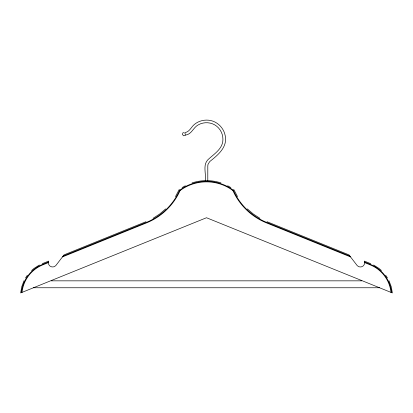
<?xml version="1.0" encoding="UTF-8"?>
<svg xmlns="http://www.w3.org/2000/svg" width="413" height="413" viewBox="0 0 413 413"><rect width="100%" height="100%" fill="white"/><g stroke="black" fill="none" stroke-linecap="round" stroke-linejoin="round"><path stroke-width="0.62" d="M21.461 292.61L21.822 289.916A34.036 34.036 0 0 1 42.565 264.382L48.398 262.023M22.034 292.383L22.343 290.009A33.51 33.51 0 0 1 42.776 264.872L48.321 262.627M24.026 280.711L21.775 286.674L20.65 292.941L206.5 217.739L392.35 292.941L391.225 286.674L388.974 280.711M350.523 256.901L266.504 222.901A62.714 62.714 0 0 1 234.45 193.795L232.87 190.522L230.17 188.674A44.537 44.537 0 0 0 182.83 188.674L180.13 190.522L178.55 193.795A62.714 62.714 0 0 1 146.496 222.901L62.477 256.901M175.468 196.624L179.113 189.65L180.13 190.522M25.549 277.913L27.325 275.264M165.67 208.901L159.676 214.001L153.084 218.296M232.87 190.522L233.887 189.65L237.532 196.624M31.564 270.505L33.99 268.44L39.364 265.012M183.651 132.459L182.876 132.914L182.443 134.586L183.671 135.8L185.339 135.34M182.138 187.579L185.323 185.752M42.26 263.68L48.657 261.093L48.311 262.689A4.321 4.321 0 0 0 55.688 265.745L64.03 254.873L145.99 221.709M63.117 256.065L146.29 222.411A62.187 62.187 0 0 0 178.075 193.547L179.712 190.166L182.546 188.225A45.069 45.069 0 0 1 230.454 188.225L233.288 190.166L234.92 193.547A62.187 62.187 0 0 0 266.71 222.411L349.883 256.065M192.071 182.897C201.374 179.856 211.626 179.856 220.929 182.897M51.202 280.84L361.798 280.84M33.468 287.758L379.532 287.758M267.01 221.709L348.97 254.873L357.312 265.745A4.321 4.321 0 0 0 364.689 262.689L364.343 261.093L370.74 263.68M364.602 262.023L370.435 264.382A34.036 34.036 0 0 1 391.183 289.916L391.539 292.61M364.679 262.627L370.224 264.872A33.51 33.51 0 0 1 390.662 290.009L390.966 292.383M227.677 185.752L230.862 187.579M373.636 265.012L379.01 268.44L381.436 270.505M259.916 218.296L253.324 214.001L247.33 208.901M385.675 275.264L387.451 277.913M207.796 180.62L207.796 165.923L208.023 164.317L209.716 161.591C217.692 155.169 227.656 147.369 225.23 135.774C224.052 129.202 219.272 123.502 213.005 121.205C206.727 118.934 199.402 120.224 194.275 124.509C191.049 127.147 189.5 132.114 184.792 132.594L185.478 135.092C191.684 134.447 193.248 127.421 198.292 124.86C203.289 121.99 209.711 121.99 214.708 124.86C219.69 127.751 222.901 133.311 222.912 139.078C223.247 148.706 213.913 153.992 207.842 159.79C202.54 165.308 206.412 173.94 205.204 180.62"/></g></svg>
